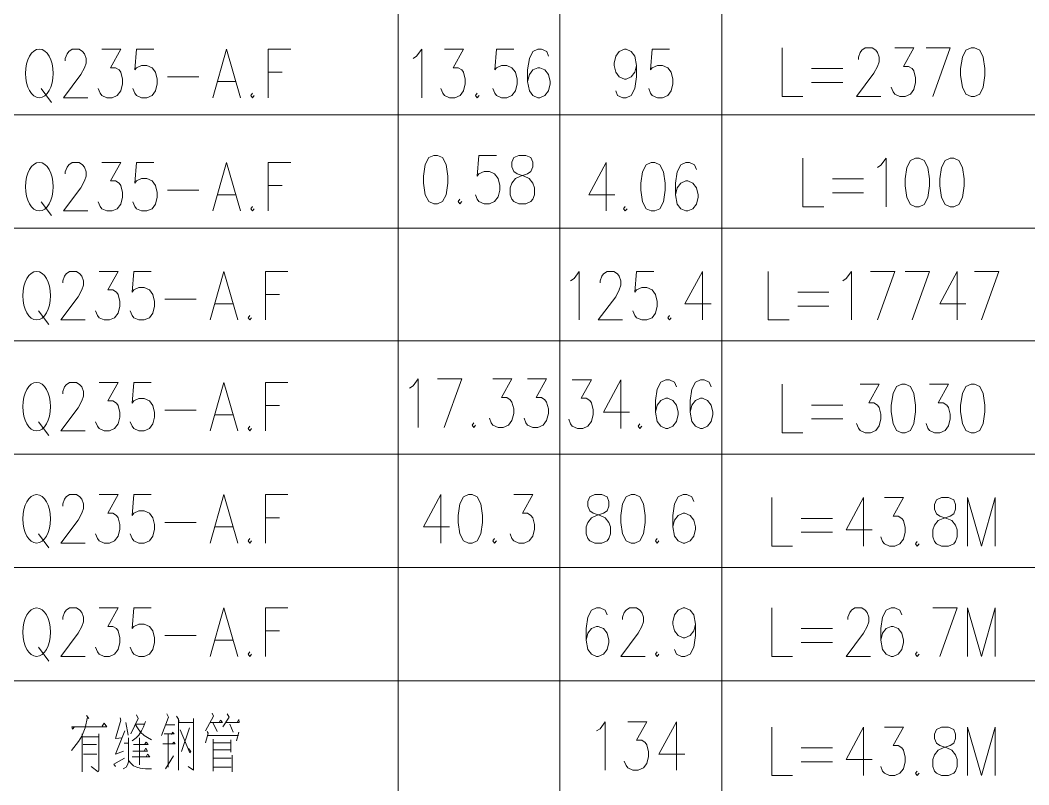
# Model space of a CAD drawing. Header units: millimetres. Extents: x 0 to 829, y 0 to 586.
# Drawn here: x 707.5 to 769, y 43 to 89.5 of the extents above; entities that cross this region are included whole.
import ezdxf

# ---------------------------------------------------------------- set-up
doc = ezdxf.new("R2010")
doc.units = ezdxf.units.MM

msp = doc.modelspace()

# ---------------------------------------------------------------- linework, layer by layer
at = {"color": 0, "lineweight": 0}
for points in [[(730.521639, 28.603222), (730.521639, 152.654)], [(740.381778, 28.603222), (740.381778, 152.654)], [(750.238389, 28.603222), (750.238389, 152.654)], [(710.243972, 87.076139), (710.243972, 87.21725), (710.349806, 87.499472), (710.455639, 87.640583), (710.667306, 87.781694), (711.087111, 87.781694), (711.298778, 87.640583), (711.404611, 87.499472), (711.510444, 87.21725), (711.510444, 86.935028), (711.404611, 86.652806), (711.192944, 86.229472), (710.138139, 84.821889), (711.616278, 84.821889)], [(712.462944, 87.781694), (713.623583, 87.781694), (712.988583, 86.652806), (713.306083, 86.652806), (713.51775, 86.511694), (713.623583, 86.370583), (713.729417, 85.950778), (713.729417, 85.668556), (713.623583, 85.245222), (713.411917, 84.963), (713.094417, 84.821889), (712.780444, 84.821889), (712.462944, 84.963), (712.357111, 85.104111), (712.251278, 85.386333)], [(715.630889, 87.781694), (714.576083, 87.781694), (714.47025, 86.511694), (714.576083, 86.652806), (714.890056, 86.793917), (715.207556, 86.793917), (715.525056, 86.652806), (715.736722, 86.370583), (715.842556, 85.950778), (715.842556, 85.668556), (715.736722, 85.245222), (715.525056, 84.963), (715.207556, 84.821889), (714.890056, 84.821889), (714.576083, 84.963), (714.47025, 85.104111), (714.364417, 85.386333)], [(719.222167, 84.821889), (720.068833, 87.781694), (720.911972, 84.821889)], [(722.601778, 84.821889), (722.601778, 87.781694), (723.977611, 87.781694)], [(731.442389, 87.21725), (731.650528, 87.358361), (731.968028, 87.781694), (731.968028, 84.821889)], [(733.340333, 87.781694), (734.5045, 87.781694), (733.8695, 86.652806), (734.187, 86.652806), (734.398667, 86.511694), (734.5045, 86.370583), (734.610333, 85.950778), (734.610333, 85.668556), (734.5045, 85.245222), (734.292833, 84.963), (733.975333, 84.821889), (733.657833, 84.821889), (733.340333, 84.963), (733.238028, 85.104111), (733.132194, 85.386333)], [(737.566611, 87.781694), (736.511806, 87.781694), (736.405972, 86.511694), (736.511806, 86.652806), (736.829306, 86.793917), (737.143278, 86.793917), (737.460778, 86.652806), (737.672444, 86.370583), (737.778278, 85.950778), (737.778278, 85.668556), (737.672444, 85.245222), (737.460778, 84.963), (737.143278, 84.821889), (736.829306, 84.821889), (736.511806, 84.963), (736.405972, 85.104111), (736.300139, 85.386333)], [(739.67975, 87.358361), (739.573917, 87.640583), (739.256417, 87.781694), (739.04475, 87.781694), (738.730778, 87.640583), (738.519111, 87.21725), (738.413278, 86.511694), (738.413278, 85.809667), (738.519111, 85.245222), (738.730778, 84.963), (739.04475, 84.821889), (739.150583, 84.821889), (739.468083, 84.963), (739.67975, 85.245222), (739.785583, 85.668556), (739.785583, 85.809667), (739.67975, 86.229472), (739.468083, 86.511694), (739.150583, 86.652806), (739.04475, 86.652806), (738.730778, 86.511694), (738.519111, 86.229472), (738.413278, 85.809667)], [(745.049028, 86.793917), (744.943194, 86.370583), (744.731528, 86.088361), (744.417556, 85.950778), (744.311722, 85.950778), (743.994222, 86.088361), (743.782556, 86.370583), (743.676722, 86.793917), (743.676722, 86.935028), (743.782556, 87.358361), (743.994222, 87.640583), (744.311722, 87.781694), (744.417556, 87.781694), (744.731528, 87.640583), (744.943194, 87.358361), (745.049028, 86.793917), (745.049028, 86.088361), (744.943194, 85.386333), (744.731528, 84.963), (744.417556, 84.821889), (744.205889, 84.821889), (743.888389, 84.963), (743.782556, 85.245222)], [(747.056333, 87.781694), (746.001528, 87.781694), (745.895694, 86.511694), (746.001528, 86.652806), (746.319028, 86.793917), (746.633, 86.793917), (746.9505, 86.652806), (747.162167, 86.370583), (747.268, 85.950778), (747.268, 85.668556), (747.162167, 85.245222), (746.9505, 84.963), (746.633, 84.821889), (746.319028, 84.821889), (746.001528, 84.963), (745.895694, 85.104111), (745.789861, 85.386333)], [(753.917861, 87.862833), (753.917861, 84.903028), (755.187861, 84.903028)], [(758.567472, 87.157278), (758.567472, 87.298389), (758.673306, 87.580611), (758.779139, 87.721722), (758.990806, 87.862833), (759.410611, 87.862833), (759.622278, 87.721722), (759.728111, 87.580611), (759.833944, 87.298389), (759.833944, 87.016167), (759.728111, 86.733944), (759.516444, 86.310611), (758.461639, 84.903028), (759.939778, 84.903028)], [(760.786444, 87.862833), (761.947083, 87.862833), (761.312083, 86.733944), (761.629583, 86.733944), (761.84125, 86.592833), (761.947083, 86.451722), (762.052917, 86.031917), (762.052917, 85.749694), (761.947083, 85.326361), (761.735417, 85.044139), (761.417917, 84.903028), (761.100417, 84.903028), (760.786444, 85.044139), (760.680611, 85.18525), (760.574778, 85.467472)], [(762.687917, 87.862833), (764.166056, 87.862833), (763.107722, 84.903028)], [(716.477556, 86.088361), (718.379028, 86.088361)], [(722.601778, 86.370583), (723.448444, 86.370583)], [(755.7135, 86.592833), (757.614972, 86.592833)], [(719.539667, 85.809667), (720.594472, 85.809667)], [(755.7135, 85.749694), (757.614972, 85.749694)], [(708.765833, 85.386333), (709.397306, 84.539667)], [(721.652806, 85.104111), (721.546972, 84.963), (721.652806, 84.821889), (721.758639, 84.963)], [(735.347639, 85.104111), (735.241806, 84.963), (735.347639, 84.821889), (735.453472, 84.963)], [(592.493806, 83.784722), (769.958667, 83.784722)], [(736.508278, 81.31175), (735.449944, 81.31175), (735.344111, 80.045278), (735.449944, 80.186389), (735.767444, 80.3275), (736.084944, 80.3275), (736.402444, 80.186389), (736.614111, 79.904167), (736.716417, 79.480833), (736.716417, 79.198611), (736.614111, 78.775278), (736.402444, 78.496583), (736.084944, 78.355472), (735.767444, 78.355472), (735.449944, 78.496583), (735.344111, 78.637694), (735.238278, 78.916389)], [(755.187861, 81.138889), (755.187861, 78.182611), (756.454333, 78.182611)], [(759.728111, 80.574444), (759.939778, 80.715556), (760.257278, 81.138889), (760.257278, 78.182611)], [(710.243972, 80.175806), (710.243972, 80.316917), (710.349806, 80.595611), (710.455639, 80.736722), (710.667306, 80.877833), (711.087111, 80.877833), (711.298778, 80.736722), (711.404611, 80.595611), (711.510444, 80.316917), (711.510444, 80.034694), (711.404611, 79.752472), (711.192944, 79.329139), (710.138139, 77.921556), (711.616278, 77.921556)], [(712.462944, 80.877833), (713.623583, 80.877833), (712.988583, 79.752472), (713.306083, 79.752472), (713.51775, 79.611361), (713.623583, 79.47025), (713.729417, 79.046917), (713.729417, 78.764694), (713.623583, 78.344889), (713.411917, 78.062667), (713.094417, 77.921556), (712.780444, 77.921556), (712.462944, 78.062667), (712.357111, 78.203778), (712.251278, 78.486)], [(715.630889, 80.877833), (714.576083, 80.877833), (714.47025, 79.611361), (714.576083, 79.752472), (714.890056, 79.893583), (715.207556, 79.893583), (715.525056, 79.752472), (715.736722, 79.47025), (715.842556, 79.046917), (715.842556, 78.764694), (715.736722, 78.344889), (715.525056, 78.062667), (715.207556, 77.921556), (714.890056, 77.921556), (714.576083, 78.062667), (714.47025, 78.203778), (714.364417, 78.486)], [(719.222167, 77.921556), (720.068833, 80.877833), (720.911972, 77.921556)], [(722.601778, 77.921556), (722.601778, 80.877833), (723.977611, 80.877833)], [(743.200472, 80.877833), (742.145667, 78.905806), (743.729639, 78.905806)], [(743.200472, 80.877833), (743.200472, 77.921556)], [(748.693222, 80.4545), (748.587389, 80.736722), (748.269889, 80.877833), (748.06175, 80.877833), (747.74425, 80.736722), (747.532583, 80.316917), (747.42675, 79.611361), (747.42675, 78.905806), (747.532583, 78.344889), (747.74425, 78.062667), (748.06175, 77.921556), (748.167583, 77.921556), (748.481556, 78.062667), (748.693222, 78.344889), (748.799056, 78.764694), (748.799056, 78.905806), (748.693222, 79.329139), (748.481556, 79.611361), (748.167583, 79.752472), (748.06175, 79.752472), (747.74425, 79.611361), (747.532583, 79.329139), (747.42675, 78.905806)], [(722.601778, 79.47025), (723.448444, 79.47025)], [(756.9835, 79.872417), (758.884972, 79.872417)], [(716.477556, 79.188028), (718.379028, 79.188028)], [(719.539667, 78.905806), (720.594472, 78.905806)], [(756.9835, 79.02575), (758.884972, 79.02575)], [(708.765833, 78.486), (709.397306, 77.639333)], [(721.652806, 78.203778), (721.546972, 78.062667), (721.652806, 77.921556), (721.758639, 78.062667)], [(734.289306, 78.637694), (734.183472, 78.496583), (734.289306, 78.355472), (734.395139, 78.496583)], [(744.364639, 78.203778), (744.258806, 78.062667), (744.364639, 77.921556), (744.470472, 78.062667)], [(592.493806, 76.884389), (769.958667, 76.884389)], [(710.081694, 73.536528), (710.081694, 73.674111), (710.187528, 73.956333), (710.293361, 74.097444), (710.505028, 74.238556), (710.924833, 74.238556), (711.1365, 74.097444), (711.242333, 73.956333), (711.348167, 73.674111), (711.348167, 73.395417), (711.242333, 73.113194), (711.030667, 72.689861), (709.975861, 71.282278), (711.454, 71.282278)], [(712.300667, 74.238556), (713.461306, 74.238556), (712.826306, 73.113194), (713.143806, 73.113194), (713.355472, 72.972083), (713.461306, 72.830972), (713.567139, 72.407639), (713.567139, 72.125417), (713.461306, 71.705611), (713.249639, 71.423389), (712.932139, 71.282278), (712.614639, 71.282278), (712.300667, 71.423389), (712.194833, 71.5645), (712.089, 71.843194)], [(715.468611, 74.238556), (714.410278, 74.238556), (714.307972, 72.972083), (714.410278, 73.113194), (714.727778, 73.254306), (715.045278, 73.254306), (715.362778, 73.113194), (715.574444, 72.830972), (715.680278, 72.407639), (715.680278, 72.125417), (715.574444, 71.705611), (715.362778, 71.423389), (715.045278, 71.282278), (714.727778, 71.282278), (714.410278, 71.423389), (714.307972, 71.5645), (714.202139, 71.843194)], [(719.059889, 71.282278), (719.903028, 74.238556), (720.749694, 71.282278)], [(722.4395, 71.282278), (722.4395, 74.238556), (723.811806, 74.238556)], [(741.030889, 73.674111), (741.242556, 73.815222), (741.560056, 74.238556), (741.560056, 71.282278)], [(742.826528, 73.536528), (742.826528, 73.674111), (742.932361, 73.956333), (743.038194, 74.097444), (743.249861, 74.238556), (743.673194, 74.238556), (743.884861, 74.097444), (743.990694, 73.956333), (744.096528, 73.674111), (744.096528, 73.395417), (743.990694, 73.113194), (743.779028, 72.689861), (742.720694, 71.282278), (744.198833, 71.282278)], [(746.100306, 74.238556), (745.0455, 74.238556), (744.939667, 72.972083), (745.0455, 73.113194), (745.363, 73.254306), (745.6805, 73.254306), (745.998, 73.113194), (746.206139, 72.830972), (746.311972, 72.407639), (746.311972, 72.125417), (746.206139, 71.705611), (745.998, 71.423389), (745.6805, 71.282278), (745.363, 71.282278), (745.0455, 71.423389), (744.939667, 71.5645), (744.833833, 71.843194)], [(749.060111, 74.238556), (748.001778, 72.266528), (749.589278, 72.266528)], [(749.060111, 74.238556), (749.060111, 71.282278)], [(753.074722, 74.238556), (753.074722, 71.282278), (754.341194, 71.282278)], [(757.614972, 73.674111), (757.826639, 73.815222), (758.144139, 74.238556), (758.144139, 71.282278)], [(759.304778, 74.238556), (760.786444, 74.238556), (759.728111, 71.282278)], [(761.417917, 74.238556), (762.896056, 74.238556), (761.84125, 71.282278)], [(764.589389, 74.238556), (763.531056, 72.266528), (765.115028, 72.266528)], [(764.589389, 74.238556), (764.589389, 71.282278)], [(765.644194, 74.238556), (767.122333, 74.238556), (766.067528, 71.282278)], [(716.31175, 72.54875), (718.213222, 72.54875)], [(722.4395, 72.830972), (723.286167, 72.830972)], [(754.870361, 72.972083), (756.771833, 72.972083)], [(719.377389, 72.266528), (720.432194, 72.266528)], [(754.870361, 72.125417), (756.771833, 72.125417)], [(708.603556, 71.843194), (709.235028, 71.000056)], [(721.490528, 71.5645), (721.384694, 71.423389), (721.490528, 71.282278), (721.596361, 71.423389)], [(747.052806, 71.5645), (746.946972, 71.423389), (747.052806, 71.282278), (747.158639, 71.423389)], [(592.493806, 70.012278), (769.958667, 70.012278)], [(731.223667, 67.130083), (731.435333, 67.271194), (731.752833, 67.694528), (731.752833, 64.734722)], [(732.917, 67.694528), (734.395139, 67.694528), (733.336806, 64.734722)], [(736.296611, 67.694528), (737.45725, 67.694528), (736.82225, 66.565639), (737.13975, 66.565639), (737.351417, 66.424528), (737.45725, 66.283417), (737.563083, 65.863611), (737.563083, 65.581389), (737.45725, 65.158056), (737.245583, 64.875833), (736.928083, 64.734722), (736.614111, 64.734722), (736.296611, 64.875833), (736.190778, 65.016944), (736.084944, 65.299167)], [(738.40975, 67.694528), (739.570389, 67.694528), (738.935389, 66.565639), (739.252889, 66.565639), (739.464556, 66.424528), (739.570389, 66.283417), (739.676222, 65.863611), (739.676222, 65.581389), (739.570389, 65.158056), (739.358722, 64.875833), (739.041222, 64.734722), (738.723722, 64.734722), (738.40975, 64.875833), (738.303917, 65.016944), (738.198083, 65.299167)], [(741.136722, 67.641611), (742.297361, 67.641611), (741.665889, 66.512722), (741.983389, 66.512722), (742.195056, 66.371611), (742.297361, 66.2305), (742.403194, 65.810694), (742.403194, 65.528472), (742.297361, 65.105139), (742.089222, 64.822917), (741.771722, 64.681806), (741.454222, 64.681806), (741.136722, 64.822917), (741.030889, 64.964028), (740.925056, 65.24625)], [(744.096528, 67.641611), (743.038194, 65.669583), (744.622167, 65.669583)], [(744.096528, 67.641611), (744.096528, 64.681806)], [(747.476139, 67.218278), (747.370306, 67.5005), (747.052806, 67.641611), (746.841139, 67.641611), (746.523639, 67.5005), (746.311972, 67.077167), (746.206139, 66.371611), (746.206139, 65.669583), (746.311972, 65.105139), (746.523639, 64.822917), (746.841139, 64.681806), (746.946972, 64.681806), (747.264472, 64.822917), (747.476139, 65.105139), (747.581972, 65.528472), (747.581972, 65.669583), (747.476139, 66.092917), (747.264472, 66.371611), (746.946972, 66.512722), (746.841139, 66.512722), (746.523639, 66.371611), (746.311972, 66.092917), (746.206139, 65.669583)], [(749.589278, 67.218278), (749.483444, 67.5005), (749.165944, 67.641611), (748.954278, 67.641611), (748.636778, 67.5005), (748.425111, 67.077167), (748.319278, 66.371611), (748.319278, 65.669583), (748.425111, 65.105139), (748.636778, 64.822917), (748.954278, 64.681806), (749.060111, 64.681806), (749.377611, 64.822917), (749.589278, 65.105139), (749.695111, 65.528472), (749.695111, 65.669583), (749.589278, 66.092917), (749.377611, 66.371611), (749.060111, 66.512722), (748.954278, 66.512722), (748.636778, 66.371611), (748.425111, 66.092917), (748.319278, 65.669583)], [(710.081694, 66.777306), (710.081694, 66.918417), (710.187528, 67.200639), (710.293361, 67.34175), (710.505028, 67.482861), (710.924833, 67.482861), (711.1365, 67.34175), (711.242333, 67.200639), (711.348167, 66.918417), (711.348167, 66.636194), (711.242333, 66.353972), (711.030667, 65.930639), (709.975861, 64.523056), (711.454, 64.523056)], [(712.300667, 67.482861), (713.461306, 67.482861), (712.826306, 66.353972), (713.143806, 66.353972), (713.355472, 66.212861), (713.461306, 66.07175), (713.567139, 65.648417), (713.567139, 65.369722), (713.461306, 64.946389), (713.249639, 64.664167), (712.932139, 64.523056), (712.614639, 64.523056), (712.300667, 64.664167), (712.194833, 64.805278), (712.089, 65.0875)], [(715.468611, 67.482861), (714.410278, 67.482861), (714.307972, 66.212861), (714.410278, 66.353972), (714.727778, 66.495083), (715.045278, 66.495083), (715.362778, 66.353972), (715.574444, 66.07175), (715.680278, 65.648417), (715.680278, 65.369722), (715.574444, 64.946389), (715.362778, 64.664167), (715.045278, 64.523056), (714.727778, 64.523056), (714.410278, 64.664167), (714.307972, 64.805278), (714.202139, 65.0875)], [(719.059889, 64.523056), (719.903028, 67.482861), (720.749694, 64.523056)], [(722.4395, 64.523056), (722.4395, 67.482861), (723.811806, 67.482861)], [(753.917861, 67.369972), (753.917861, 64.410167), (755.187861, 64.410167)], [(758.673306, 67.369972), (759.833944, 67.369972), (759.198944, 66.241083), (759.516444, 66.241083), (759.728111, 66.099972), (759.833944, 65.958861), (759.939778, 65.539056), (759.939778, 65.256833), (759.833944, 64.8335), (759.622278, 64.551278), (759.304778, 64.410167), (758.990806, 64.410167), (758.673306, 64.551278), (758.567472, 64.692389), (758.461639, 64.974611)], [(762.896056, 67.369972), (764.060222, 67.369972), (763.425222, 66.241083), (763.742722, 66.241083), (763.954389, 66.099972), (764.060222, 65.958861), (764.166056, 65.539056), (764.166056, 65.256833), (764.060222, 64.8335), (763.848556, 64.551278), (763.531056, 64.410167), (763.213556, 64.410167), (762.896056, 64.551278), (762.79375, 64.692389), (762.687917, 64.974611)], [(716.31175, 65.789528), (718.213222, 65.789528)], [(722.4395, 66.07175), (723.286167, 66.07175)], [(755.7135, 66.099972), (757.614972, 66.099972)], [(719.377389, 65.510833), (720.432194, 65.510833)], [(755.7135, 65.256833), (757.614972, 65.256833)], [(708.603556, 65.0875), (709.235028, 64.240833)], [(721.490528, 64.805278), (721.384694, 64.664167), (721.490528, 64.523056), (721.596361, 64.664167)], [(735.132444, 65.016944), (735.026611, 64.875833), (735.132444, 64.734722), (735.238278, 64.875833)], [(745.257167, 64.964028), (745.151333, 64.822917), (745.257167, 64.681806), (745.363, 64.822917)], [(592.493806, 63.111944), (769.958667, 63.111944)], [(710.081694, 59.944), (710.081694, 60.081583), (710.187528, 60.363806), (710.293361, 60.504917), (710.505028, 60.646028), (710.924833, 60.646028), (711.1365, 60.504917), (711.242333, 60.363806), (711.348167, 60.081583), (711.348167, 59.802889), (711.242333, 59.520667), (711.030667, 59.097333), (709.975861, 57.68975), (711.454, 57.68975)], [(712.300667, 60.646028), (713.461306, 60.646028), (712.826306, 59.520667), (713.143806, 59.520667), (713.355472, 59.379556), (713.461306, 59.238444), (713.567139, 58.815111), (713.567139, 58.532889), (713.461306, 58.113083), (713.249639, 57.830861), (712.932139, 57.68975), (712.614639, 57.68975), (712.300667, 57.830861), (712.194833, 57.971972), (712.089, 58.250667)], [(715.468611, 60.646028), (714.410278, 60.646028), (714.307972, 59.379556), (714.410278, 59.520667), (714.727778, 59.661778), (715.045278, 59.661778), (715.362778, 59.520667), (715.574444, 59.238444), (715.680278, 58.815111), (715.680278, 58.532889), (715.574444, 58.113083), (715.362778, 57.830861), (715.045278, 57.68975), (714.727778, 57.68975), (714.410278, 57.830861), (714.307972, 57.971972), (714.202139, 58.250667)], [(719.059889, 57.68975), (719.903028, 60.646028), (720.749694, 57.68975)], [(722.4395, 57.68975), (722.4395, 60.646028), (723.811806, 60.646028)], [(733.125139, 60.646028), (732.070333, 58.674), (733.654306, 58.674)], [(733.125139, 60.646028), (733.125139, 57.68975)], [(737.563083, 60.646028), (738.723722, 60.646028), (738.09225, 59.520667), (738.40975, 59.520667), (738.617889, 59.379556), (738.723722, 59.238444), (738.829556, 58.815111), (738.829556, 58.532889), (738.723722, 58.113083), (738.515583, 57.830861), (738.198083, 57.68975), (737.880583, 57.68975), (737.563083, 57.830861), (737.45725, 57.971972), (737.351417, 58.250667)], [(748.530944, 60.222694), (748.425111, 60.504917), (748.107611, 60.646028), (747.895944, 60.646028), (747.581972, 60.504917), (747.370306, 60.081583), (747.264472, 59.379556), (747.264472, 58.674), (747.370306, 58.113083), (747.581972, 57.830861), (747.895944, 57.68975), (748.001778, 57.68975), (748.319278, 57.830861), (748.530944, 58.113083), (748.636778, 58.532889), (748.636778, 58.674), (748.530944, 59.097333), (748.319278, 59.379556), (748.001778, 59.520667), (747.895944, 59.520667), (747.581972, 59.379556), (747.370306, 59.097333), (747.264472, 58.674)], [(753.286389, 60.466111), (753.286389, 57.509833), (754.552861, 57.509833)], [(758.884972, 60.466111), (757.826639, 58.494083), (759.410611, 58.494083)], [(758.884972, 60.466111), (758.884972, 57.509833)], [(760.151444, 60.466111), (761.312083, 60.466111), (760.680611, 59.34075), (760.994583, 59.34075), (761.20625, 59.199639), (761.312083, 59.058528), (761.417917, 58.635194), (761.417917, 58.352972), (761.312083, 57.933167), (761.100417, 57.650944), (760.786444, 57.509833), (760.468944, 57.509833), (760.151444, 57.650944), (760.045611, 57.792056), (759.939778, 58.074278)], [(765.220861, 57.509833), (765.220861, 60.466111), (766.067528, 57.509833), (766.910667, 60.466111), (766.910667, 57.509833)], [(722.4395, 59.238444), (723.286167, 59.238444)], [(755.082028, 59.199639), (756.9835, 59.199639)], [(716.31175, 58.956222), (718.213222, 58.956222)], [(719.377389, 58.674), (720.432194, 58.674)], [(708.603556, 58.250667), (709.235028, 57.407528)], [(721.490528, 57.971972), (721.384694, 57.830861), (721.490528, 57.68975), (721.596361, 57.830861)], [(736.402444, 57.971972), (736.296611, 57.830861), (736.402444, 57.68975), (736.508278, 57.830861)], [(746.311972, 57.971972), (746.206139, 57.830861), (746.311972, 57.68975), (746.417806, 57.830861)], [(755.082028, 58.352972), (756.9835, 58.352972)], [(762.15875, 57.792056), (762.052917, 57.650944), (762.15875, 57.509833), (762.264583, 57.650944)], [(592.493806, 56.211611), (769.958667, 56.211611)], [(710.081694, 53.040139), (710.081694, 53.18125), (710.187528, 53.463472), (710.293361, 53.604583), (710.505028, 53.745694), (710.924833, 53.745694), (711.1365, 53.604583), (711.242333, 53.463472), (711.348167, 53.18125), (711.348167, 52.899028), (711.242333, 52.616806), (711.030667, 52.197), (709.975861, 50.785889), (711.454, 50.785889)], [(712.300667, 53.745694), (713.461306, 53.745694), (712.826306, 52.616806), (713.143806, 52.616806), (713.355472, 52.479222), (713.461306, 52.338111), (713.567139, 51.914778), (713.567139, 51.632556), (713.461306, 51.209222), (713.249639, 50.927), (712.932139, 50.785889), (712.614639, 50.785889), (712.300667, 50.927), (712.194833, 51.068111), (712.089, 51.350333)], [(715.468611, 53.745694), (714.410278, 53.745694), (714.307972, 52.479222), (714.410278, 52.616806), (714.727778, 52.757917), (715.045278, 52.757917), (715.362778, 52.616806), (715.574444, 52.338111), (715.680278, 51.914778), (715.680278, 51.632556), (715.574444, 51.209222), (715.362778, 50.927), (715.045278, 50.785889), (714.727778, 50.785889), (714.410278, 50.927), (714.307972, 51.068111), (714.202139, 51.350333)], [(719.059889, 50.785889), (719.903028, 53.745694), (720.749694, 50.785889)], [(722.4395, 50.785889), (722.4395, 53.745694), (723.811806, 53.745694)], [(743.249861, 53.322361), (743.144028, 53.604583), (742.826528, 53.745694), (742.614861, 53.745694), (742.297361, 53.604583), (742.089222, 53.18125), (741.983389, 52.479222), (741.983389, 51.773667), (742.089222, 51.209222), (742.297361, 50.927), (742.614861, 50.785889), (742.720694, 50.785889), (743.038194, 50.927), (743.249861, 51.209222), (743.355694, 51.632556), (743.355694, 51.773667), (743.249861, 52.197), (743.038194, 52.479222), (742.720694, 52.616806), (742.614861, 52.616806), (742.297361, 52.479222), (742.089222, 52.197), (741.983389, 51.773667)], [(744.198833, 53.040139), (744.198833, 53.18125), (744.304667, 53.463472), (744.4105, 53.604583), (744.622167, 53.745694), (745.0455, 53.745694), (745.257167, 53.604583), (745.363, 53.463472), (745.468833, 53.18125), (745.468833, 52.899028), (745.363, 52.616806), (745.151333, 52.197), (744.096528, 50.785889), (745.574667, 50.785889)], [(748.636778, 52.757917), (748.530944, 52.338111), (748.319278, 52.055889), (748.001778, 51.914778), (747.895944, 51.914778), (747.581972, 52.055889), (747.370306, 52.338111), (747.264472, 52.757917), (747.264472, 52.899028), (747.370306, 53.322361), (747.581972, 53.604583), (747.895944, 53.745694), (748.001778, 53.745694), (748.319278, 53.604583), (748.530944, 53.322361), (748.636778, 52.757917), (748.636778, 52.055889), (748.530944, 51.350333), (748.319278, 50.927), (748.001778, 50.785889), (747.793639, 50.785889), (747.476139, 50.927), (747.370306, 51.209222)], [(753.286389, 53.745694), (753.286389, 50.785889), (754.552861, 50.785889)], [(757.932472, 53.040139), (757.932472, 53.18125), (758.038306, 53.463472), (758.144139, 53.604583), (758.355806, 53.745694), (758.779139, 53.745694), (758.990806, 53.604583), (759.093111, 53.463472), (759.198944, 53.18125), (759.198944, 52.899028), (759.093111, 52.616806), (758.884972, 52.197), (757.826639, 50.785889), (759.304778, 50.785889)], [(761.20625, 53.322361), (761.100417, 53.604583), (760.786444, 53.745694), (760.574778, 53.745694), (760.257278, 53.604583), (760.045611, 53.18125), (759.939778, 52.479222), (759.939778, 51.773667), (760.045611, 51.209222), (760.257278, 50.927), (760.574778, 50.785889), (760.680611, 50.785889), (760.994583, 50.927), (761.20625, 51.209222), (761.312083, 51.632556), (761.312083, 51.773667), (761.20625, 52.197), (760.994583, 52.479222), (760.680611, 52.616806), (760.574778, 52.616806), (760.257278, 52.479222), (760.045611, 52.197), (759.939778, 51.773667)], [(763.107722, 53.745694), (764.589389, 53.745694), (763.531056, 50.785889)], [(765.220861, 50.785889), (765.220861, 53.745694), (766.067528, 50.785889), (766.910667, 53.745694), (766.910667, 50.785889)], [(722.4395, 52.338111), (723.286167, 52.338111)], [(755.082028, 52.479222), (756.9835, 52.479222)], [(716.31175, 52.055889), (718.213222, 52.055889)], [(719.377389, 51.773667), (720.432194, 51.773667)], [(755.082028, 51.632556), (756.9835, 51.632556)], [(708.603556, 51.350333), (709.235028, 50.507194)], [(721.490528, 51.068111), (721.384694, 50.927), (721.490528, 50.785889), (721.596361, 50.927)], [(746.311972, 51.068111), (746.206139, 50.927), (746.311972, 50.785889), (746.417806, 50.927)], [(762.15875, 51.068111), (762.052917, 50.927), (762.15875, 50.785889), (762.264583, 50.927)], [(592.493806, 49.30775), (769.958667, 49.30775)], [(719.190417, 47.335722), (719.271556, 47.155806), (718.781194, 46.252694)], [(711.542194, 47.191083), (711.679778, 47.011167), (711.598639, 47.08525), (711.461056, 46.432611), (711.245861, 45.928139), (711.055361, 45.603583), (710.621444, 45.060306)], [(710.811944, 46.506694), (710.674361, 46.362056), (710.649667, 46.506694), (712.762806, 46.506694), (712.600528, 46.721889), (712.491167, 46.541972)], [(713.577722, 47.046444), (713.630639, 46.901806), (713.306083, 45.7835), (713.711778, 45.818778)], [(713.9305, 46.757167), (714.064556, 45.998694)], [(714.579611, 47.229889), (714.688972, 47.011167), (714.226833, 46.072778)], [(715.122889, 46.83125), (715.013528, 46.506694), (714.879472, 46.252694), (714.717194, 45.998694), (714.551389, 45.818778), (714.307972, 45.638861)], [(716.424639, 47.300444), (716.530472, 47.08525), (716.096556, 45.963417)], [(717.020833, 47.155806), (717.130194, 46.975889), (717.130194, 43.867917)], [(717.154889, 46.901806), (717.154889, 46.757167), (718.022722, 46.757167)], [(718.050944, 47.011167), (718.050944, 43.867917), (717.726389, 44.083111)], [(719.052833, 46.757167), (719.811306, 46.757167), (719.705472, 46.901806), (719.624333, 46.757167)], [(719.243333, 46.721889), (719.48675, 46.217417)], [(720.111167, 47.300444), (720.220528, 47.08525), (719.839528, 46.506694)], [(720.030028, 46.757167), (720.841417, 46.757167), (720.816722, 46.940611), (720.707361, 46.757167)], [(742.614861, 46.245639), (742.826528, 46.38675), (743.144028, 46.810083), (743.144028, 43.853806)], [(744.516333, 46.810083), (745.6805, 46.810083), (745.0455, 45.684722), (745.363, 45.684722), (745.574667, 45.543611), (745.6805, 45.4025), (745.786333, 44.979167), (745.786333, 44.696944), (745.6805, 44.273611), (745.468833, 43.994917), (745.151333, 43.853806), (744.833833, 43.853806), (744.516333, 43.994917), (744.4105, 44.136028), (744.304667, 44.414722)], [(747.476139, 46.810083), (746.417806, 44.838056), (748.001778, 44.838056)], [(747.476139, 46.810083), (747.476139, 43.853806)], [(713.874056, 46.252694), (713.306083, 44.841583), (713.792917, 45.025028)], [(714.498472, 46.651333), (715.066444, 46.651333)], [(714.498472, 46.651333), (714.632528, 46.432611), (714.823028, 46.178611), (715.04175, 45.963417), (715.256944, 45.854056), (715.500361, 45.709417)], [(716.262361, 46.072778), (716.88325, 46.072778), (716.777417, 46.178611), (716.720972, 46.033972)], [(716.396417, 46.612528), (716.911472, 46.612528)], [(717.236028, 46.32325), (717.832222, 44.915667), (717.888667, 44.986222), (717.751083, 45.169667)], [(717.807528, 46.432611), (717.317167, 44.986222)], [(718.890556, 46.217417), (718.943472, 46.108056), (718.781194, 45.5295)], [(720.273444, 46.651333), (720.463944, 46.178611)], [(720.816722, 46.178611), (720.679139, 45.638861)], [(753.286389, 46.482), (753.286389, 43.525722), (754.552861, 43.525722)], [(758.884972, 46.482), (757.826639, 44.509972), (759.410611, 44.509972)], [(758.884972, 46.482), (758.884972, 43.525722)], [(760.151444, 46.482), (761.312083, 46.482), (760.680611, 45.356639), (760.994583, 45.356639), (761.20625, 45.215528), (761.312083, 45.074417), (761.417917, 44.651083), (761.417917, 44.372389), (761.312083, 43.949056), (761.100417, 43.666833), (760.786444, 43.525722), (760.468944, 43.525722), (760.151444, 43.666833), (760.045611, 43.807944), (759.939778, 44.090167)], [(765.220861, 43.525722), (765.220861, 46.482), (766.067528, 43.525722), (766.910667, 46.482), (766.910667, 43.525722)], [(711.270556, 43.758556), (711.270556, 46.072778), (711.270556, 45.892861), (712.275972, 45.892861), (712.275972, 46.072778), (712.275972, 43.867917), (712.24775, 43.758556), (711.813833, 44.083111)], [(714.092778, 45.818778), (714.092778, 44.372389), (714.036333, 44.192472), (713.955194, 44.047833), (713.768222, 43.938472)], [(713.821139, 45.494222), (714.092778, 45.494222)], [(714.389111, 45.420139), (715.285167, 45.420139), (715.175806, 45.564778), (715.094667, 45.458944)], [(714.770111, 45.818778), (714.770111, 44.192472)], [(716.181222, 45.458944), (716.939694, 45.458944), (716.858556, 45.564778), (716.777417, 45.458944)], [(716.505778, 46.033972), (716.505778, 44.047833)], [(718.918778, 45.963417), (720.7885, 45.963417)], [(719.243333, 45.748222), (719.243333, 43.793833)], [(719.29625, 45.5295), (720.326361, 45.5295)], [(720.326361, 45.709417), (720.326361, 44.950944)], [(711.327, 45.420139), (712.138389, 45.420139)], [(714.364417, 45.025028), (715.256944, 45.025028), (715.147583, 45.204944), (715.066444, 45.060306)], [(719.271556, 45.095583), (720.326361, 45.095583)], [(755.082028, 45.215528), (756.9835, 45.215528)], [(711.355222, 44.841583), (712.166611, 44.841583)], [(713.306083, 44.083111), (713.196722, 44.22775), (713.849361, 44.591111)], [(714.092778, 44.446472), (714.255056, 44.263028), (714.389111, 44.118389), (714.607833, 44.047833), (714.798333, 43.97375), (715.122889, 43.938472), (715.500361, 43.938472)], [(714.307972, 44.661667), (715.394528, 44.661667), (715.256944, 44.841583), (715.175806, 44.661667)], [(716.3435, 43.938472), (716.830333, 44.73575)], [(719.271556, 44.591111), (720.354583, 44.591111)], [(720.4075, 44.771028), (720.4075, 43.758556)], [(755.082028, 44.372389), (756.9835, 44.372389)], [(719.243333, 44.047833), (720.354583, 44.047833)], [(762.15875, 43.807944), (762.052917, 43.666833), (762.15875, 43.525722), (762.264583, 43.666833)]]:
    msp.add_lwpolyline(points, dxfattribs=at)
for points in [[(765.432528, 87.862833), (765.115028, 87.721722), (764.903361, 87.298389), (764.797528, 86.592833), (764.797528, 86.1695), (764.903361, 85.467472), (765.115028, 85.044139), (765.432528, 84.903028), (765.644194, 84.903028), (765.961694, 85.044139), (766.173361, 85.467472), (766.279194, 86.1695), (766.279194, 86.592833), (766.173361, 87.298389), (765.961694, 87.721722), (765.644194, 87.862833)], [(732.705333, 81.31175), (732.387833, 81.170639), (732.176167, 80.747306), (732.070333, 80.045278), (732.070333, 79.621944), (732.176167, 78.916389), (732.387833, 78.496583), (732.705333, 78.355472), (732.917, 78.355472), (733.230972, 78.496583), (733.442639, 78.916389), (733.548472, 79.621944), (733.548472, 80.045278), (733.442639, 80.747306), (733.230972, 81.170639), (732.917, 81.31175)], [(737.880583, 81.31175), (737.563083, 81.170639), (737.45725, 80.888417), (737.45725, 80.606194), (737.563083, 80.3275), (737.77475, 80.186389), (738.198083, 80.045278), (738.515583, 79.904167), (738.723722, 79.621944), (738.829556, 79.339722), (738.829556, 78.916389), (738.723722, 78.637694), (738.617889, 78.496583), (738.303917, 78.355472), (737.880583, 78.355472), (737.563083, 78.496583), (737.45725, 78.637694), (737.351417, 78.916389), (737.351417, 79.339722), (737.45725, 79.621944), (737.668917, 79.904167), (737.986417, 80.045278), (738.40975, 80.186389), (738.617889, 80.3275), (738.723722, 80.606194), (738.723722, 80.888417), (738.617889, 81.170639), (738.303917, 81.31175)], [(762.052917, 81.138889), (761.735417, 80.997778), (761.52375, 80.574444), (761.417917, 79.872417), (761.417917, 79.449083), (761.52375, 78.743528), (761.735417, 78.323722), (762.052917, 78.182611), (762.264583, 78.182611), (762.582083, 78.323722), (762.79375, 78.743528), (762.896056, 79.449083), (762.896056, 79.872417), (762.79375, 80.574444), (762.582083, 80.997778), (762.264583, 81.138889)], [(764.166056, 81.138889), (763.848556, 80.997778), (763.636889, 80.574444), (763.531056, 79.872417), (763.531056, 79.449083), (763.636889, 78.743528), (763.848556, 78.323722), (764.166056, 78.182611), (764.377722, 78.182611), (764.691694, 78.323722), (764.903361, 78.743528), (765.009194, 79.449083), (765.009194, 79.872417), (764.903361, 80.574444), (764.691694, 80.997778), (764.377722, 81.138889)], [(745.948611, 80.877833), (745.631111, 80.736722), (745.419444, 80.316917), (745.313611, 79.611361), (745.313611, 79.188028), (745.419444, 78.486), (745.631111, 78.062667), (745.948611, 77.921556), (746.160278, 77.921556), (746.47425, 78.062667), (746.685917, 78.486), (746.79175, 79.188028), (746.79175, 79.611361), (746.685917, 80.316917), (746.47425, 80.736722), (746.160278, 80.877833)], [(761.20625, 67.369972), (760.892278, 67.228861), (760.680611, 66.805528), (760.574778, 66.099972), (760.574778, 65.680167), (760.680611, 64.974611), (760.892278, 64.551278), (761.20625, 64.410167), (761.417917, 64.410167), (761.735417, 64.551278), (761.947083, 64.974611), (762.052917, 65.680167), (762.052917, 66.099972), (761.947083, 66.805528), (761.735417, 67.228861), (761.417917, 67.369972)], [(765.432528, 67.369972), (765.115028, 67.228861), (764.903361, 66.805528), (764.797528, 66.099972), (764.797528, 65.680167), (764.903361, 64.974611), (765.115028, 64.551278), (765.432528, 64.410167), (765.644194, 64.410167), (765.961694, 64.551278), (766.173361, 64.974611), (766.279194, 65.680167), (766.279194, 66.099972), (766.173361, 66.805528), (765.961694, 67.228861), (765.644194, 67.369972)], [(734.818472, 60.646028), (734.500972, 60.504917), (734.289306, 60.081583), (734.183472, 59.379556), (734.183472, 58.956222), (734.289306, 58.250667), (734.500972, 57.830861), (734.818472, 57.68975), (735.026611, 57.68975), (735.344111, 57.830861), (735.555778, 58.250667), (735.661611, 58.956222), (735.661611, 59.379556), (735.555778, 60.081583), (735.344111, 60.504917), (735.026611, 60.646028)], [(742.509028, 60.646028), (742.195056, 60.504917), (742.089222, 60.222694), (742.089222, 59.944), (742.195056, 59.661778), (742.403194, 59.520667), (742.826528, 59.379556), (743.144028, 59.238444), (743.355694, 58.956222), (743.461528, 58.674), (743.461528, 58.250667), (743.355694, 57.971972), (743.249861, 57.830861), (742.932361, 57.68975), (742.509028, 57.68975), (742.195056, 57.830861), (742.089222, 57.971972), (741.983389, 58.250667), (741.983389, 58.674), (742.089222, 58.956222), (742.297361, 59.238444), (742.614861, 59.379556), (743.038194, 59.520667), (743.249861, 59.661778), (743.355694, 59.944), (743.355694, 60.222694), (743.249861, 60.504917), (742.932361, 60.646028)], [(744.728, 60.646028), (744.4105, 60.504917), (744.198833, 60.081583), (744.096528, 59.379556), (744.096528, 58.956222), (744.198833, 58.250667), (744.4105, 57.830861), (744.728, 57.68975), (744.939667, 57.68975), (745.257167, 57.830861), (745.468833, 58.250667), (745.574667, 58.956222), (745.574667, 59.379556), (745.468833, 60.081583), (745.257167, 60.504917), (744.939667, 60.646028)], [(763.636889, 60.466111), (763.319389, 60.325), (763.213556, 60.046306), (763.213556, 59.764083), (763.319389, 59.481861), (763.531056, 59.34075), (763.954389, 59.199639), (764.271889, 59.058528), (764.483556, 58.776306), (764.589389, 58.494083), (764.589389, 58.074278), (764.483556, 57.792056), (764.377722, 57.650944), (764.060222, 57.509833), (763.636889, 57.509833), (763.319389, 57.650944), (763.213556, 57.792056), (763.107722, 58.074278), (763.107722, 58.494083), (763.213556, 58.776306), (763.425222, 59.058528), (763.742722, 59.199639), (764.166056, 59.34075), (764.377722, 59.481861), (764.483556, 59.764083), (764.483556, 60.046306), (764.377722, 60.325), (764.060222, 60.466111)], [(763.636889, 46.482), (763.319389, 46.344417), (763.213556, 46.062194), (763.213556, 45.779972), (763.319389, 45.49775), (763.531056, 45.356639), (763.954389, 45.215528), (764.271889, 45.074417), (764.483556, 44.792194), (764.589389, 44.509972), (764.589389, 44.090167), (764.483556, 43.807944), (764.377722, 43.666833), (764.060222, 43.525722), (763.636889, 43.525722), (763.319389, 43.666833), (763.213556, 43.807944), (763.107722, 44.090167), (763.107722, 44.509972), (763.213556, 44.792194), (763.425222, 45.074417), (763.742722, 45.215528), (764.166056, 45.356639), (764.377722, 45.49775), (764.483556, 45.779972), (764.483556, 46.062194), (764.377722, 46.344417), (764.060222, 46.482)]]:
    msp.add_lwpolyline(points, close=True, dxfattribs=at)
for centre, major_axis, ratio in [((708.658236, 86.301792), (0, 1.479903), 0.570918), ((708.658236, 79.399694), (0, 1.478139), 0.571599), ((708.495958, 72.760417), (0, 1.478139), 0.571599), ((708.495958, 66.002958), (0, 1.479903), 0.570918), ((708.495958, 59.167889), (0, 1.478139), 0.571599), ((708.495958, 52.265792), (0, 1.479903), 0.570918)]:
    msp.add_ellipse(centre, major_axis=major_axis, ratio=ratio, start_param=0, end_param=6.283185, dxfattribs=at)

doc.saveas('drawing.dxf')
